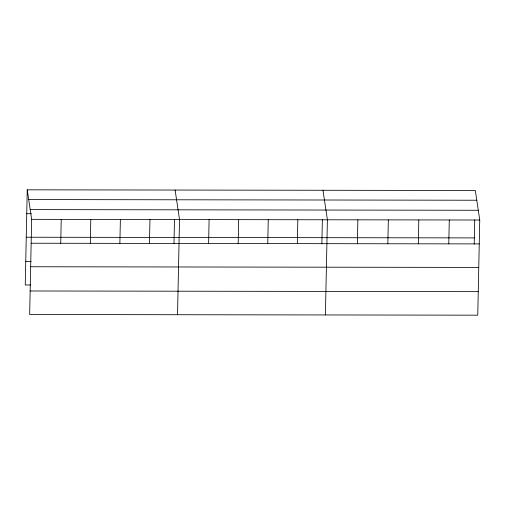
<?xml version="1.0" encoding="UTF-8"?>
<svg xmlns="http://www.w3.org/2000/svg" width="505" height="505" viewBox="0 0 505 505"><rect width="100%" height="100%" fill="white"/><g stroke="black" fill="none" stroke-linecap="round" stroke-linejoin="round"><path stroke-width="0.76" d="M27.245 189.823L31.657 219.34L29.662 314.501L477.755 315.177L479.75 220.016L475.338 190.499L27.245 189.823L25.25 284.984L30.698 284.99M60.733 243.271L61.231 219.385M90.307 243.315L90.805 219.429M119.881 243.359L120.379 219.473M149.455 243.404L149.953 219.517M173.991 243.707L174.496 219.423M177.533 314.722L179.527 219.561L175.115 190.044M208.603 243.492L209.102 219.606M238.177 243.543L238.676 219.65M267.751 243.587L268.25 219.694M297.325 243.631L297.824 219.738M321.862 243.934L322.367 219.643M325.403 314.95L327.398 219.789L322.985 190.271M357.37 243.719L357.868 219.833M387.84 243.763L388.339 219.877M418.31 243.814L418.809 219.921M448.781 243.858L449.28 219.972M474.214 244.161L474.719 219.877M28.703 199.563L476.789 200.239M30.199 209.6L478.292 210.276M26.746 213.71L31.411 213.716M31.657 219.34L479.75 220.016M26.247 237.23L474.34 237.905M31.159 243.227L479.251 243.902M25.742 261.464L31.19 261.47M30.666 266.747L478.759 267.423M30.155 290.981L478.248 291.656"/></g></svg>
